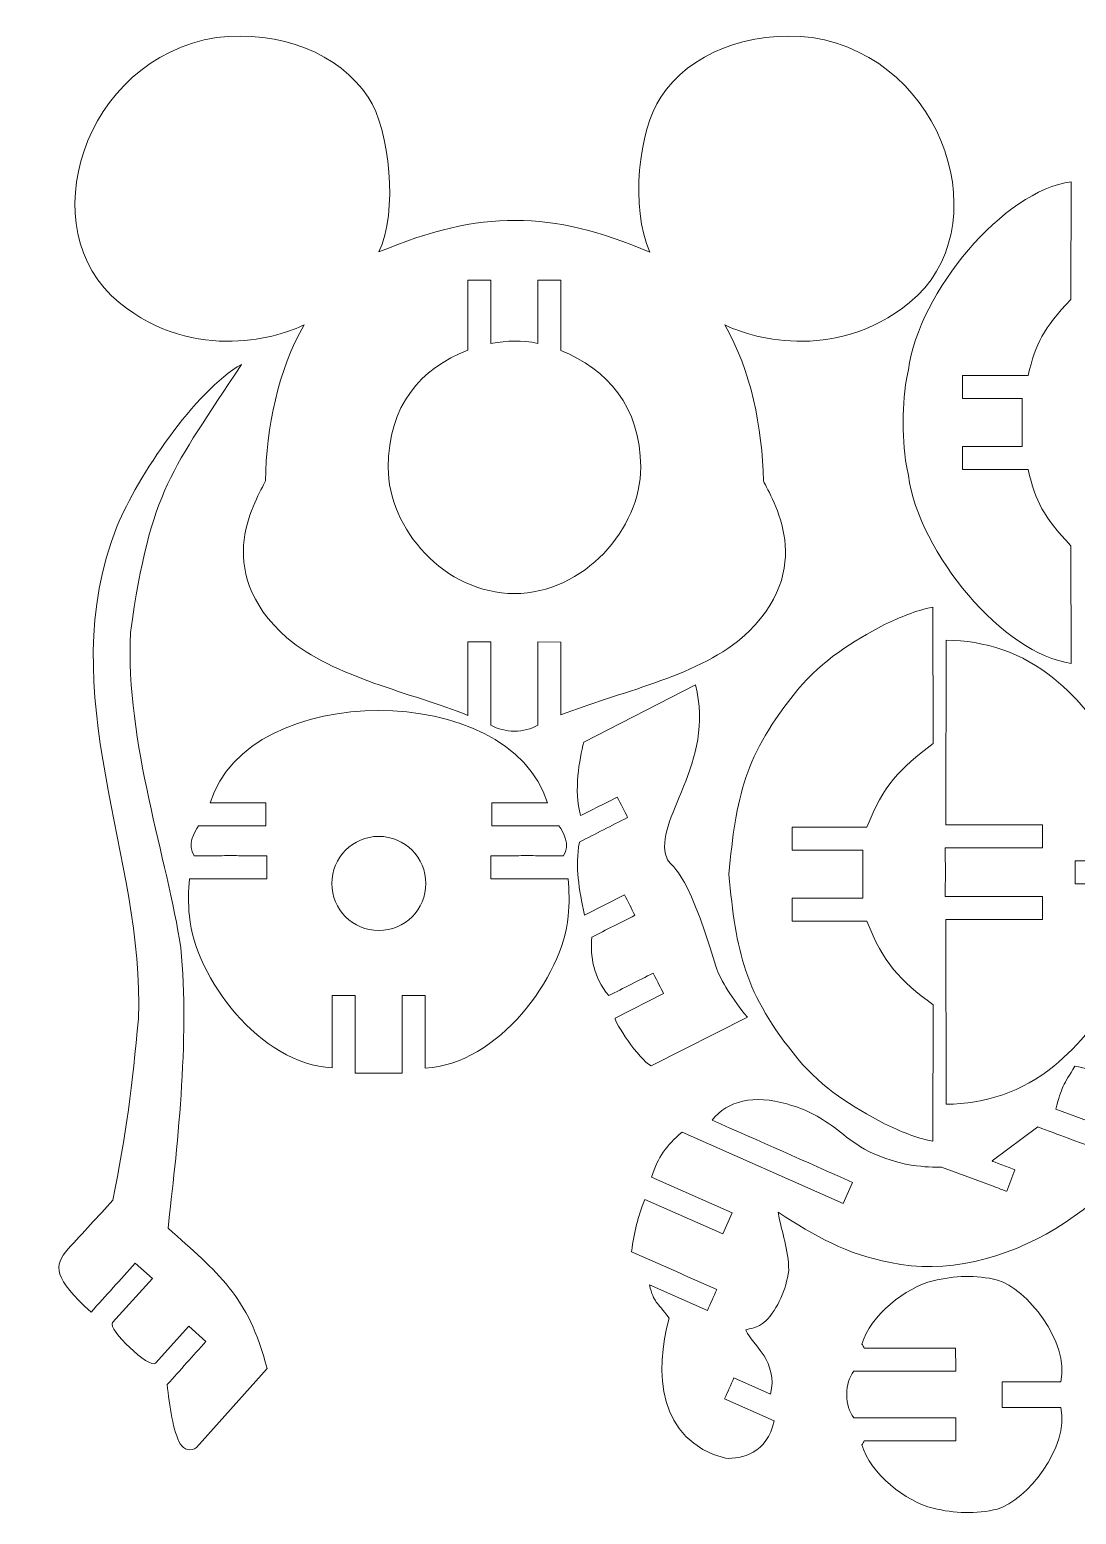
# Model space of a CAD drawing. Header units: centimetres. Extents: x -247 to 254, y -151 to 157.
# Drawn here: x -246.6 to -110.1, y -46.3 to 147.3 of the extents above; entities that cross this region are included whole.
import ezdxf

# ---------------------------------------------------------------- set-up
doc = ezdxf.new("R2010")
doc.units = ezdxf.units.CM
doc.header["$MEASUREMENT"] = 0
doc.layers.add('Livello 1', color=7, linetype='Continuous')

msp = doc.modelspace()

# ---------------------------------------------------------------- linework, layer by layer
at = {"layer": 'Livello 1', "color": 250, "lineweight": 20}
for points, knots in [([(-180.31, 56.62), (-180.31, 56.62), (-180.31, 67.46), (-180.31, 67.46), (-180.31, 67.46), (-180.31, 67.46), (-177.31, 67.44), (-177.31, 67.44), (-177.31, 67.44), (-177.31, 64.27), (-177.31, 61.1), (-177.31, 57.94), (-177.31, 57.94), (-169.89, 60.91), (-159.92, 62.79), (-153.71, 67.97), (-153.71, 67.97), (-143.53, 77.01), (-149.95, 86.27), (-150.89, 88.45), (-150.89, 88.45), (-151.06, 95.44), (-152.52, 102.88), (-155.95, 108.81), (-155.95, 108.81), (-153.08, 107.36), (-141.84, 103.6), (-131.84, 111.72), (-131.84, 111.72), (-120.17, 121.2), (-127.06, 143.53), (-144.54, 146.29), (-144.54, 146.29), (-152.78, 147.31), (-160.56, 144.19), (-164.3, 138.53), (-164.3, 138.53), (-167.16, 134.19), (-168.3, 124.12), (-165.7, 118.29), (-165.7, 118.29), (-178.64, 123.74), (-187.68, 123.91), (-201.04, 118.32), (-201.04, 118.32), (-198.55, 123.51), (-199.58, 134.19), (-202.45, 138.53), (-202.45, 138.53), (-206.18, 144.19), (-213.96, 147.31), (-222.2, 146.29), (-222.2, 146.29), (-239.68, 143.53), (-246.58, 121.2), (-234.9, 111.72), (-234.9, 111.72), (-224.91, 103.6), (-213.67, 107.36), (-210.79, 108.81), (-210.79, 108.81), (-214.22, 102.88), (-215.68, 95.44), (-215.85, 88.45), (-215.85, 88.45), (-216.79, 86.27), (-223.22, 77.01), (-213.03, 67.97), (-213.03, 67.97), (-206.82, 62.79), (-196.86, 60.85), (-189.43, 57.87), (-189.43, 57.87), (-189.43, 61.04), (-189.43, 64.29), (-189.43, 67.46), (-189.43, 67.46), (-189.43, 67.46), (-186.43, 67.46), (-186.43, 67.46), (-186.43, 67.46), (-186.43, 67.46), (-186.43, 56.62), (-186.43, 56.62), (-186.43, 56.62), (-184.7, 55.56), (-182.05, 55.56), (-180.31, 56.62)], [0, 0, 0, 0, 0.043478, 0.043478, 0.043478, 0.043478, 0.086957, 0.086957, 0.086957, 0.086957, 0.130435, 0.130435, 0.130435, 0.130435, 0.173913, 0.173913, 0.173913, 0.173913, 0.217391, 0.217391, 0.217391, 0.217391, 0.26087, 0.26087, 0.26087, 0.26087, 0.304348, 0.304348, 0.304348, 0.304348, 0.347826, 0.347826, 0.347826, 0.347826, 0.391304, 0.391304, 0.391304, 0.391304, 0.434783, 0.434783, 0.434783, 0.434783, 0.478261, 0.478261, 0.478261, 0.478261, 0.521739, 0.521739, 0.521739, 0.521739, 0.565217, 0.565217, 0.565217, 0.565217, 0.608696, 0.608696, 0.608696, 0.608696, 0.652174, 0.652174, 0.652174, 0.652174, 0.695652, 0.695652, 0.695652, 0.695652, 0.73913, 0.73913, 0.73913, 0.73913, 0.782609, 0.782609, 0.782609, 0.782609, 0.826087, 0.826087, 0.826087, 0.826087, 0.869565, 0.869565, 0.869565, 0.869565, 0.913043, 0.913043, 0.913043, 0.913043, 1, 1, 1, 1]), ([(-117.18, 96.07), (-117.18, 96.07), (-117.18, 99.19), (-117.18, 99.19), (-117.18, 99.19), (-117.18, 99.19), (-124.96, 99.19), (-124.96, 99.19), (-124.96, 99.19), (-124.96, 99.19), (-124.96, 102.19), (-124.96, 102.19), (-124.96, 102.19), (-122.37, 102.19), (-119.03, 102.19), (-116.39, 102.19), (-116.39, 102.19), (-115.39, 106.5), (-114.43, 108.23), (-110.83, 112.13), (-110.83, 112.13), (-110.83, 112.13), (-110.77, 127.48), (-110.77, 127.48), (-110.77, 127.48), (-119.57, 126.31), (-130.66, 113.1), (-131.99, 102.96), (-131.99, 102.96), (-132.65, 100.03), (-132.59, 98.61), (-132.7, 96.07), (-132.7, 96.07), (-132.59, 93.53), (-132.65, 92.11), (-131.99, 89.18), (-131.99, 89.18), (-130.66, 79.04), (-119.57, 65.83), (-110.77, 64.66), (-110.77, 64.66), (-110.77, 64.66), (-110.83, 80), (-110.83, 80), (-110.83, 80), (-114.43, 83.91), (-115.39, 85.64), (-116.39, 89.95), (-116.39, 89.95), (-119.03, 89.95), (-122.37, 89.95), (-124.96, 89.95), (-124.96, 89.95), (-124.96, 89.95), (-124.96, 92.95), (-124.96, 92.95), (-124.96, 92.95), (-124.96, 92.95), (-117.18, 92.95), (-117.18, 92.95), (-117.18, 92.95), (-117.18, 92.95), (-117.18, 96.07), (-117.18, 96.07)], [0, 0, 0, 0, 0.058824, 0.058824, 0.058824, 0.058824, 0.117647, 0.117647, 0.117647, 0.117647, 0.176471, 0.176471, 0.176471, 0.176471, 0.235294, 0.235294, 0.235294, 0.235294, 0.294118, 0.294118, 0.294118, 0.294118, 0.352941, 0.352941, 0.352941, 0.352941, 0.411765, 0.411765, 0.411765, 0.411765, 0.470588, 0.470588, 0.470588, 0.470588, 0.529412, 0.529412, 0.529412, 0.529412, 0.588235, 0.588235, 0.588235, 0.588235, 0.647059, 0.647059, 0.647059, 0.647059, 0.705882, 0.705882, 0.705882, 0.705882, 0.764706, 0.764706, 0.764706, 0.764706, 0.823529, 0.823529, 0.823529, 0.823529, 0.882353, 0.882353, 0.882353, 0.882353, 1, 1, 1, 1]), ([(-180.31, 114.66), (-180.31, 114.66), (-177.31, 114.66), (-177.31, 114.66), (-177.31, 114.66), (-177.31, 114.66), (-177.31, 105.48), (-177.31, 105.48), (-177.31, 105.48), (-171.33, 103.02), (-166.91, 98.21), (-166.91, 90.23), (-166.91, 90.23), (-166.91, 82.25), (-174.28, 73.77), (-183.37, 73.77), (-183.37, 73.77), (-192.46, 73.77), (-199.83, 82.19), (-199.83, 90.23), (-199.83, 90.23), (-199.83, 98.27), (-195.59, 103.15), (-189.43, 105.53), (-189.43, 105.53), (-189.43, 105.53), (-189.43, 114.66), (-189.43, 114.66), (-189.43, 114.66), (-189.43, 114.66), (-186.43, 114.66), (-186.43, 114.66), (-186.43, 114.66), (-186.43, 114.66), (-186.43, 106.38), (-186.43, 106.38), (-186.43, 106.38), (-184.25, 106.77), (-182.49, 106.84), (-180.31, 106.4), (-180.31, 106.4), (-180.31, 106.4), (-180.31, 114.66), (-180.31, 114.66)], [0, 0, 0, 0, 0.083333, 0.083333, 0.083333, 0.083333, 0.166667, 0.166667, 0.166667, 0.166667, 0.25, 0.25, 0.25, 0.25, 0.333333, 0.333333, 0.333333, 0.333333, 0.416667, 0.416667, 0.416667, 0.416667, 0.5, 0.5, 0.5, 0.5, 0.583333, 0.583333, 0.583333, 0.583333, 0.666667, 0.666667, 0.666667, 0.666667, 0.75, 0.75, 0.75, 0.75, 0.833333, 0.833333, 0.833333, 0.833333, 1, 1, 1, 1]), ([(-218.97, 103.66), (-228.01, 89.72), (-230.76, 87.57), (-233.44, 68.69), (-233.44, 68.69), (-234.1, 54.23), (-228.57, 39.06), (-226.88, 27.56), (-226.88, 27.56), (-225.65, 15.8), (-227.46, 0.39), (-228.54, -8.99), (-228.54, -8.99), (-222.12, -14.8), (-218.02, -17.81), (-215.63, -27.33), (-215.63, -27.33), (-215.63, -27.33), (-224.81, -37.61), (-224.81, -37.61), (-224.81, -37.61), (-225.56, -38.13), (-226.48, -37.93), (-226.95, -37.13), (-226.95, -37.13), (-227.82, -35.63), (-228.4, -32.1), (-228.64, -29.39), (-228.64, -29.39), (-226.96, -27.52), (-225.27, -25.66), (-223.59, -23.8), (-223.59, -23.8), (-223.59, -23.8), (-225.81, -21.79), (-225.81, -21.79), (-225.81, -21.79), (-225.81, -21.79), (-230.16, -26.6), (-230.16, -26.6), (-230.16, -26.6), (-230.94, -27.46), (-236.51, -22.13), (-235.76, -21.32), (-235.76, -21.32), (-235.76, -21.32), (-230.58, -15.59), (-230.58, -15.59), (-230.58, -15.59), (-230.58, -15.59), (-232.81, -13.58), (-232.81, -13.58), (-232.81, -13.58), (-234.73, -15.7), (-236.65, -17.83), (-238.57, -19.95), (-238.57, -19.95), (-243.39, -15.58), (-243.57, -13.92), (-241.57, -11.72), (-241.57, -11.72), (-239.62, -9.57), (-237.68, -7.53), (-235.72, -5.36), (-235.72, -5.36), (-234.03, 3.16), (-233.15, 9.69), (-232.41, 18.29), (-232.41, 18.29), (-231.46, 39.24), (-243.91, 60.77), (-235.15, 82.6), (-235.15, 82.6), (-232.62, 88.91), (-224.95, 100.25), (-218.97, 103.66)], [0, 0, 0, 0, 0.05, 0.05, 0.05, 0.05, 0.1, 0.1, 0.1, 0.1, 0.15, 0.15, 0.15, 0.15, 0.2, 0.2, 0.2, 0.2, 0.25, 0.25, 0.25, 0.25, 0.3, 0.3, 0.3, 0.3, 0.35, 0.35, 0.35, 0.35, 0.4, 0.4, 0.4, 0.4, 0.45, 0.45, 0.45, 0.45, 0.5, 0.5, 0.5, 0.5, 0.55, 0.55, 0.55, 0.55, 0.6, 0.6, 0.6, 0.6, 0.65, 0.65, 0.65, 0.65, 0.7, 0.7, 0.7, 0.7, 0.75, 0.75, 0.75, 0.75, 0.8, 0.8, 0.8, 0.8, 0.85, 0.85, 0.85, 0.85, 0.9, 0.9, 0.9, 0.9, 1, 1, 1, 1]), ([(-137.95, 37.16), (-137.95, 37.16), (-137.96, 40.29), (-137.96, 40.29), (-137.96, 40.29), (-137.96, 40.29), (-147.15, 40.29), (-147.15, 40.29), (-147.15, 40.29), (-147.15, 40.29), (-147.15, 43.29), (-147.15, 43.29), (-147.15, 43.29), (-147.15, 43.29), (-137.41, 43.29), (-137.41, 43.29), (-137.41, 43.29), (-135.26, 48.77), (-133.19, 50.91), (-128.76, 54.19), (-128.76, 54.19), (-128.76, 54.19), (-128.83, 72), (-128.83, 72), (-128.83, 72), (-131.21, 71.5), (-132.98, 70.7), (-135.11, 69.72), (-135.11, 69.72), (-139.34, 67.45), (-143.18, 65.15), (-146.4, 61.25), (-146.4, 61.25), (-153.44, 52.71), (-154.45, 47.21), (-155.42, 37.16), (-155.42, 37.16), (-154.45, 27.1), (-153.44, 21.6), (-146.4, 13.06), (-146.4, 13.06), (-143.18, 9.16), (-139.34, 6.86), (-135.11, 4.6), (-135.11, 4.6), (-132.98, 3.61), (-131.21, 2.82), (-128.83, 2.32), (-128.83, 2.32), (-128.83, 2.32), (-128.76, 20.12), (-128.76, 20.12), (-128.76, 20.12), (-133.19, 23.4), (-135.26, 25.54), (-137.41, 31.03), (-137.41, 31.03), (-137.41, 31.03), (-147.15, 31.03), (-147.15, 31.03), (-147.15, 31.03), (-147.15, 31.03), (-147.15, 34.03), (-147.15, 34.03), (-147.15, 34.03), (-147.15, 34.03), (-137.96, 34.03), (-137.96, 34.03), (-137.96, 34.03), (-137.96, 34.03), (-137.95, 37.16), (-137.95, 37.16)], [0, 0, 0, 0, 0.052632, 0.052632, 0.052632, 0.052632, 0.105263, 0.105263, 0.105263, 0.105263, 0.157895, 0.157895, 0.157895, 0.157895, 0.210526, 0.210526, 0.210526, 0.210526, 0.263158, 0.263158, 0.263158, 0.263158, 0.315789, 0.315789, 0.315789, 0.315789, 0.368421, 0.368421, 0.368421, 0.368421, 0.421053, 0.421053, 0.421053, 0.421053, 0.473684, 0.473684, 0.473684, 0.473684, 0.526316, 0.526316, 0.526316, 0.526316, 0.578947, 0.578947, 0.578947, 0.578947, 0.631579, 0.631579, 0.631579, 0.631579, 0.684211, 0.684211, 0.684211, 0.684211, 0.736842, 0.736842, 0.736842, 0.736842, 0.789474, 0.789474, 0.789474, 0.789474, 0.842105, 0.842105, 0.842105, 0.842105, 0.894737, 0.894737, 0.894737, 0.894737, 1, 1, 1, 1]), ([(-110.25, 37.41), (-110.25, 37.41), (-110.25, 38.91), (-110.25, 38.91), (-110.25, 38.91), (-110.25, 38.91), (-100.94, 38.91), (-100.94, 38.91), (-100.94, 38.91), (-101.13, 47.77), (-106.38, 57.3), (-113.03, 62.7), (-113.03, 62.7), (-117.12, 66.02), (-122.07, 67.67), (-127.06, 67.67), (-127.06, 67.67), (-127.06, 67.67), (-127.11, 43.59), (-127.11, 43.59), (-127.11, 43.59), (-127.11, 43.59), (-114.5, 43.59), (-114.5, 43.59), (-114.5, 43.59), (-114.5, 42.59), (-114.5, 41.59), (-114.5, 40.59), (-114.5, 40.59), (-114.5, 40.59), (-127.21, 40.59), (-127.21, 40.59), (-127.21, 40.59), (-127.2, 39.27), (-127.18, 38.42), (-127.17, 37.41), (-127.17, 37.41), (-127.18, 36.41), (-127.2, 35.55), (-127.21, 34.24), (-127.21, 34.24), (-127.21, 34.24), (-114.5, 34.24), (-114.5, 34.24), (-114.5, 34.24), (-114.5, 33.24), (-114.5, 32.24), (-114.5, 31.24), (-114.5, 31.24), (-114.5, 31.24), (-127.11, 31.24), (-127.11, 31.24), (-127.11, 31.24), (-127.11, 31.24), (-127.06, 7.16), (-127.06, 7.16), (-127.06, 7.16), (-122.07, 7.16), (-117.12, 8.81), (-113.03, 12.13), (-113.03, 12.13), (-106.38, 17.53), (-101.13, 27.05), (-100.94, 35.92), (-100.94, 35.92), (-100.94, 35.92), (-110.25, 35.92), (-110.25, 35.92), (-110.25, 35.92), (-110.25, 35.92), (-110.25, 37.41), (-110.25, 37.41)], [0, 0, 0, 0, 0.052632, 0.052632, 0.052632, 0.052632, 0.105263, 0.105263, 0.105263, 0.105263, 0.157895, 0.157895, 0.157895, 0.157895, 0.210526, 0.210526, 0.210526, 0.210526, 0.263158, 0.263158, 0.263158, 0.263158, 0.315789, 0.315789, 0.315789, 0.315789, 0.368421, 0.368421, 0.368421, 0.368421, 0.421053, 0.421053, 0.421053, 0.421053, 0.473684, 0.473684, 0.473684, 0.473684, 0.526316, 0.526316, 0.526316, 0.526316, 0.578947, 0.578947, 0.578947, 0.578947, 0.631579, 0.631579, 0.631579, 0.631579, 0.684211, 0.684211, 0.684211, 0.684211, 0.736842, 0.736842, 0.736842, 0.736842, 0.789474, 0.789474, 0.789474, 0.789474, 0.842105, 0.842105, 0.842105, 0.842105, 0.894737, 0.894737, 0.894737, 0.894737, 1, 1, 1, 1]), ([(-204.12, 11.21), (-204.12, 14.55), (-204.12, 18.06), (-204.12, 21.35), (-204.12, 21.35), (-204.12, 21.35), (-207.12, 21.35), (-207.12, 21.35), (-207.12, 21.35), (-207.12, 21.35), (-207.12, 11.91), (-207.12, 11.91), (-207.12, 11.91), (-216.56, 12.35), (-225, 23.69), (-225.76, 31.67), (-225.76, 31.67), (-225.91, 33.32), (-225.88, 35.1), (-225.76, 36.56), (-225.76, 36.56), (-225.76, 36.56), (-215.67, 36.56), (-215.67, 36.56), (-215.67, 36.56), (-215.67, 36.56), (-215.67, 39.56), (-215.67, 39.56), (-215.67, 39.56), (-215.67, 39.56), (-219.34, 39.56), (-219.34, 39.56), (-219.34, 39.56), (-220.11, 39.63), (-220.94, 39.61), (-221.82, 39.56), (-221.82, 39.56), (-221.82, 39.56), (-225.13, 39.56), (-225.13, 39.56), (-225.13, 39.56), (-226.11, 40.97), (-225.11, 42.68), (-224.55, 43.48), (-224.55, 43.48), (-224.55, 43.48), (-215.8, 43.48), (-215.8, 43.48), (-215.8, 43.48), (-215.8, 43.48), (-215.8, 46.48), (-215.8, 46.48), (-215.8, 46.48), (-218.21, 46.48), (-220.59, 46.48), (-223.03, 46.48), (-223.03, 46.48), (-218.19, 62.53), (-183.92, 62.53), (-179.08, 46.48), (-179.08, 46.48), (-181.53, 46.48), (-183.9, 46.48), (-186.32, 46.48), (-186.32, 46.48), (-186.32, 46.48), (-186.32, 43.48), (-186.32, 43.48), (-186.32, 43.48), (-186.32, 43.48), (-177.56, 43.48), (-177.56, 43.48), (-177.56, 43.48), (-177.01, 42.68), (-176, 40.97), (-176.98, 39.56), (-176.98, 39.56), (-176.98, 39.56), (-180.3, 39.56), (-180.3, 39.56), (-180.3, 39.56), (-181.17, 39.61), (-182, 39.63), (-182.78, 39.56), (-182.78, 39.56), (-182.78, 39.56), (-186.45, 39.56), (-186.45, 39.56), (-186.45, 39.56), (-186.45, 39.56), (-186.45, 36.56), (-186.45, 36.56), (-186.45, 36.56), (-186.45, 36.56), (-176.35, 36.56), (-176.35, 36.56), (-176.35, 36.56), (-176.24, 35.1), (-176.2, 33.32), (-176.35, 31.67), (-176.35, 31.67), (-177.11, 23.69), (-185.55, 12.32), (-195, 11.88), (-195, 11.88), (-195, 11.88), (-195, 21.32), (-195, 21.32), (-195, 21.32), (-195, 21.32), (-198, 21.35), (-198, 21.35), (-198, 21.35), (-198, 18.06), (-198, 14.55), (-198, 11.21), (-198, 11.21), (-198, 11.21), (-204.12, 11.21), (-204.12, 11.21)], [0, 0, 0, 0, 0.032258, 0.032258, 0.032258, 0.032258, 0.064516, 0.064516, 0.064516, 0.064516, 0.096774, 0.096774, 0.096774, 0.096774, 0.129032, 0.129032, 0.129032, 0.129032, 0.16129, 0.16129, 0.16129, 0.16129, 0.193548, 0.193548, 0.193548, 0.193548, 0.225806, 0.225806, 0.225806, 0.225806, 0.258065, 0.258065, 0.258065, 0.258065, 0.290323, 0.290323, 0.290323, 0.290323, 0.322581, 0.322581, 0.322581, 0.322581, 0.354839, 0.354839, 0.354839, 0.354839, 0.387097, 0.387097, 0.387097, 0.387097, 0.419355, 0.419355, 0.419355, 0.419355, 0.451613, 0.451613, 0.451613, 0.451613, 0.483871, 0.483871, 0.483871, 0.483871, 0.516129, 0.516129, 0.516129, 0.516129, 0.548387, 0.548387, 0.548387, 0.548387, 0.580645, 0.580645, 0.580645, 0.580645, 0.612903, 0.612903, 0.612903, 0.612903, 0.645161, 0.645161, 0.645161, 0.645161, 0.677419, 0.677419, 0.677419, 0.677419, 0.709677, 0.709677, 0.709677, 0.709677, 0.741935, 0.741935, 0.741935, 0.741935, 0.774194, 0.774194, 0.774194, 0.774194, 0.806452, 0.806452, 0.806452, 0.806452, 0.83871, 0.83871, 0.83871, 0.83871, 0.870968, 0.870968, 0.870968, 0.870968, 0.903226, 0.903226, 0.903226, 0.903226, 0.935484, 0.935484, 0.935484, 0.935484, 1, 1, 1, 1]), ([(-168.61, 44.56), (-170.71, 43.49), (-172.8, 42.43), (-174.9, 41.36), (-174.9, 41.36), (-175.5, 37.99), (-174.94, 35.31), (-174.24, 31.83), (-174.24, 31.83), (-174.24, 31.83), (-169.02, 34.48), (-169.02, 34.48), (-169.02, 34.48), (-168.55, 33.56), (-168.12, 32.71), (-167.66, 31.8), (-167.66, 31.8), (-169.55, 30.84), (-171.39, 29.91), (-173.3, 28.94), (-173.3, 28.94), (-173.45, 26.42), (-173.15, 23.81), (-171.07, 21.32), (-171.07, 21.32), (-169.14, 22.3), (-167.21, 23.28), (-165.28, 24.26), (-165.28, 24.26), (-164.63, 22.98), (-164.37, 22.48), (-163.92, 21.59), (-163.92, 21.59), (-163.92, 21.59), (-170.22, 18.39), (-170.22, 18.39), (-170.22, 18.39), (-170.45, 17.96), (-167.12, 13.03), (-165.56, 12.16), (-165.56, 12.16), (-165.56, 12.16), (-152.99, 18.5), (-152.99, 18.5), (-152.99, 18.5), (-154.96, 20.9), (-156.46, 23.24), (-157.12, 25.15), (-157.12, 25.15), (-161.16, 38.83), (-162.94, 37.79), (-163.52, 39.31), (-163.52, 39.31), (-165.35, 44.09), (-157.07, 51.77), (-159.78, 61.84), (-159.78, 61.84), (-159.78, 61.84), (-174.34, 54.39), (-174.34, 54.39), (-174.34, 54.39), (-174.9, 52.07), (-175.65, 48.14), (-174.76, 44.8), (-174.76, 44.8), (-174.59, 44.82), (-170.47, 46.98), (-169.97, 47.23), (-169.97, 47.23), (-169.52, 46.35), (-169.06, 45.45), (-168.61, 44.56)], [0, 0, 0, 0, 0.052632, 0.052632, 0.052632, 0.052632, 0.105263, 0.105263, 0.105263, 0.105263, 0.157895, 0.157895, 0.157895, 0.157895, 0.210526, 0.210526, 0.210526, 0.210526, 0.263158, 0.263158, 0.263158, 0.263158, 0.315789, 0.315789, 0.315789, 0.315789, 0.368421, 0.368421, 0.368421, 0.368421, 0.421053, 0.421053, 0.421053, 0.421053, 0.473684, 0.473684, 0.473684, 0.473684, 0.526316, 0.526316, 0.526316, 0.526316, 0.578947, 0.578947, 0.578947, 0.578947, 0.631579, 0.631579, 0.631579, 0.631579, 0.684211, 0.684211, 0.684211, 0.684211, 0.736842, 0.736842, 0.736842, 0.736842, 0.789474, 0.789474, 0.789474, 0.789474, 0.842105, 0.842105, 0.842105, 0.842105, 0.894737, 0.894737, 0.894737, 0.894737, 1, 1, 1, 1]), ([(-194.92, 35.95), (-194.92, 32.56), (-197.67, 29.81), (-201.06, 29.81), (-201.06, 29.81), (-204.45, 29.81), (-207.19, 32.56), (-207.19, 35.95), (-207.19, 35.95), (-207.19, 39.34), (-204.45, 42.09), (-201.06, 42.09), (-201.06, 42.09), (-197.67, 42.09), (-194.92, 39.34), (-194.92, 35.95)], [0, 0, 0, 0, 0.2, 0.2, 0.2, 0.2, 0.4, 0.4, 0.4, 0.4, 0.6, 0.6, 0.6, 0.6, 1, 1, 1, 1]), ([(-155.84, -39.02), (-164.72, -36.72), (-165.16, -27.64), (-163.18, -20.76), (-163.18, -20.76), (-164.9, -18.43), (-165.1, -18.89), (-165.78, -16.39), (-165.78, -16.39), (-165.78, -16.39), (-158.2, -19.75), (-158.2, -19.75), (-158.2, -19.75), (-157.79, -18.82), (-157.4, -17.94), (-156.99, -17.01), (-156.99, -17.01), (-160.69, -15.37), (-164.4, -13.72), (-168.11, -12.08), (-168.11, -12.08), (-168.11, -12.08), (-168.11, -12.08), (-168.11, -12.08), (-168.11, -12.08), (-167.7, -9.37), (-167.33, -7.63), (-166.36, -5.25), (-166.36, -5.25), (-166.36, -5.25), (-156.21, -9.75), (-156.21, -9.75), (-156.21, -9.75), (-156.21, -9.75), (-154.99, -7), (-154.99, -7), (-154.99, -7), (-154.99, -7), (-165.49, -2.35), (-165.49, -2.35), (-165.49, -2.35), (-164.6, 0.36), (-163.62, 1.69), (-161.5, 3.53), (-161.5, 3.53), (-161.5, 3.53), (-140.5, -5.77), (-140.5, -5.77), (-140.5, -5.77), (-140.5, -5.77), (-139.29, -3.03), (-139.29, -3.03), (-139.29, -3.03), (-145.38, -0.33), (-151.47, 2.37), (-157.57, 5.07), (-157.57, 5.07), (-155.6, 7.68), (-152.11, 8.39), (-147.86, 7.2), (-147.86, 7.2), (-145.12, 6.44), (-143.91, 5.67), (-141.65, 4.14), (-141.65, 4.14), (-139.49, 2.47), (-137.83, 0.69), (-132.4, -0.68), (-132.4, -0.68), (-130.14, -0.99), (-129.45, -1.08), (-127.7, -1.03), (-127.7, -1.03), (-127.7, -1.03), (-120.83, -3.58), (-120.83, -3.58), (-120.83, -3.58), (-120.34, -3.77), (-119.84, -3.97), (-119.31, -4.17), (-119.31, -4.17), (-119.31, -4.17), (-119.3, -4.15), (-119.3, -4.15), (-119.3, -4.15), (-119.3, -4.15), (-119.17, -4.19), (-119.17, -4.19), (-119.17, -4.19), (-119.17, -4.19), (-118.12, -1.38), (-118.12, -1.38), (-118.12, -1.38), (-118.75, -1.15), (-121.05, -0.31), (-121.1, -0.23), (-121.1, -0.23), (-121.1, -0.23), (-115.12, 4.19), (-115.12, 4.19), (-115.12, 4.19), (-112.47, 3.21), (-109.84, 2.23), (-107.2, 1.25), (-107.2, 1.25), (-106.84, 2.21), (-106.51, 3.1), (-106.15, 4.06), (-106.15, 4.06), (-106.15, 4.06), (-112.79, 6.53), (-112.79, 6.53), (-112.79, 6.53), (-112.01, 9.39), (-111.78, 9.73), (-110.29, 12.13), (-110.29, 12.13), (-106.71, 11.45), (-101.82, 9.2), (-98.9, 7.39), (-98.9, 7.39), (-102.91, -5.51), (-120.1, -16.57), (-134.34, -13.5), (-134.34, -13.5), (-140.15, -12.37), (-144.09, -10.11), (-148.97, -6.93), (-148.97, -6.93), (-148.54, -9.61), (-147.6, -11.81), (-147.61, -14.53), (-147.61, -14.53), (-147.95, -17.04), (-149, -19.43), (-150.62, -21.14), (-150.62, -21.14), (-151.69, -22.08), (-152.76, -22.12), (-153.22, -22.25), (-153.22, -22.25), (-153.01, -22.87), (-152.28, -23.65), (-150.8, -25.66), (-150.8, -25.66), (-150.13, -26.83), (-149.39, -28.65), (-150, -30.64), (-150, -30.64), (-150, -30.64), (-154.76, -28.53), (-154.76, -28.53), (-154.76, -28.53), (-155.17, -29.45), (-155.57, -30.36), (-155.98, -31.28), (-155.98, -31.28), (-155.98, -31.28), (-149.51, -34.14), (-149.51, -34.14), (-149.51, -34.14), (-150.38, -38.42), (-153.76, -39.12), (-155.84, -39.02)], [0, 0, 0, 0, 0.02381, 0.02381, 0.02381, 0.02381, 0.047619, 0.047619, 0.047619, 0.047619, 0.071429, 0.071429, 0.071429, 0.071429, 0.095238, 0.095238, 0.095238, 0.095238, 0.119048, 0.119048, 0.119048, 0.119048, 0.142857, 0.142857, 0.142857, 0.142857, 0.166667, 0.166667, 0.166667, 0.166667, 0.190476, 0.190476, 0.190476, 0.190476, 0.214286, 0.214286, 0.214286, 0.214286, 0.238095, 0.238095, 0.238095, 0.238095, 0.261905, 0.261905, 0.261905, 0.261905, 0.285714, 0.285714, 0.285714, 0.285714, 0.309524, 0.309524, 0.309524, 0.309524, 0.333333, 0.333333, 0.333333, 0.333333, 0.357143, 0.357143, 0.357143, 0.357143, 0.380952, 0.380952, 0.380952, 0.380952, 0.404762, 0.404762, 0.404762, 0.404762, 0.428571, 0.428571, 0.428571, 0.428571, 0.452381, 0.452381, 0.452381, 0.452381, 0.47619, 0.47619, 0.47619, 0.47619, 0.5, 0.5, 0.5, 0.5, 0.52381, 0.52381, 0.52381, 0.52381, 0.547619, 0.547619, 0.547619, 0.547619, 0.571429, 0.571429, 0.571429, 0.571429, 0.595238, 0.595238, 0.595238, 0.595238, 0.619048, 0.619048, 0.619048, 0.619048, 0.642857, 0.642857, 0.642857, 0.642857, 0.666667, 0.666667, 0.666667, 0.666667, 0.690476, 0.690476, 0.690476, 0.690476, 0.714286, 0.714286, 0.714286, 0.714286, 0.738095, 0.738095, 0.738095, 0.738095, 0.761905, 0.761905, 0.761905, 0.761905, 0.785714, 0.785714, 0.785714, 0.785714, 0.809524, 0.809524, 0.809524, 0.809524, 0.833333, 0.833333, 0.833333, 0.833333, 0.857143, 0.857143, 0.857143, 0.857143, 0.880952, 0.880952, 0.880952, 0.880952, 0.904762, 0.904762, 0.904762, 0.904762, 0.928571, 0.928571, 0.928571, 0.928571, 0.952381, 0.952381, 0.952381, 0.952381, 1, 1, 1, 1]), ([(-140.03, -30.7), (-140.01, -29.37), (-139.73, -28.57), (-139.1, -27.64), (-139.1, -27.64), (-139.1, -27.64), (-125.8, -27.64), (-125.8, -27.64), (-125.8, -27.64), (-125.8, -26.64), (-125.86, -25.64), (-125.86, -24.64), (-125.86, -24.64), (-129.8, -24.64), (-133.79, -24.64), (-137.75, -24.64), (-137.75, -24.64), (-137.85, -24.57), (-137.96, -24.2), (-138.07, -24.12), (-138.07, -24.12), (-137.03, -20.44), (-132.28, -16.68), (-128.78, -15.88), (-128.78, -15.88), (-126.01, -15.18), (-123.24, -15.08), (-120.37, -15.77), (-120.37, -15.77), (-116.62, -16.89), (-110.97, -23.78), (-112.12, -29.03), (-112.12, -29.03), (-112.12, -29.03), (-119.78, -29.03), (-119.78, -29.03), (-119.78, -29.03), (-119.78, -29.03), (-119.78, -30.7), (-119.78, -30.7), (-119.78, -30.7), (-119.78, -30.7), (-119.78, -32.38), (-119.78, -32.38), (-119.78, -32.38), (-119.78, -32.38), (-112.12, -32.38), (-112.12, -32.38), (-112.12, -32.38), (-110.97, -37.62), (-116.62, -44.52), (-120.37, -45.64), (-120.37, -45.64), (-123.24, -46.33), (-126.01, -46.23), (-128.78, -45.53), (-128.78, -45.53), (-132.28, -44.72), (-137.03, -40.97), (-138.07, -37.28), (-138.07, -37.28), (-137.96, -37.2), (-137.85, -36.83), (-137.75, -36.76), (-137.75, -36.76), (-133.79, -36.76), (-129.73, -36.76), (-125.8, -36.76), (-125.8, -36.76), (-125.8, -35.76), (-125.8, -34.76), (-125.8, -33.76), (-125.8, -33.76), (-125.8, -33.76), (-139.1, -33.76), (-139.1, -33.76), (-139.1, -33.76), (-139.73, -32.84), (-140.01, -32.04), (-140.03, -30.7)], [0, 0, 0, 0, 0.047619, 0.047619, 0.047619, 0.047619, 0.095238, 0.095238, 0.095238, 0.095238, 0.142857, 0.142857, 0.142857, 0.142857, 0.190476, 0.190476, 0.190476, 0.190476, 0.238095, 0.238095, 0.238095, 0.238095, 0.285714, 0.285714, 0.285714, 0.285714, 0.333333, 0.333333, 0.333333, 0.333333, 0.380952, 0.380952, 0.380952, 0.380952, 0.428571, 0.428571, 0.428571, 0.428571, 0.47619, 0.47619, 0.47619, 0.47619, 0.52381, 0.52381, 0.52381, 0.52381, 0.571429, 0.571429, 0.571429, 0.571429, 0.619048, 0.619048, 0.619048, 0.619048, 0.666667, 0.666667, 0.666667, 0.666667, 0.714286, 0.714286, 0.714286, 0.714286, 0.761905, 0.761905, 0.761905, 0.761905, 0.809524, 0.809524, 0.809524, 0.809524, 0.857143, 0.857143, 0.857143, 0.857143, 0.904762, 0.904762, 0.904762, 0.904762, 1, 1, 1, 1])]:
    msp.add_open_spline(points, degree=3, knots=knots, dxfattribs=at)

doc.saveas('drawing.dxf')
